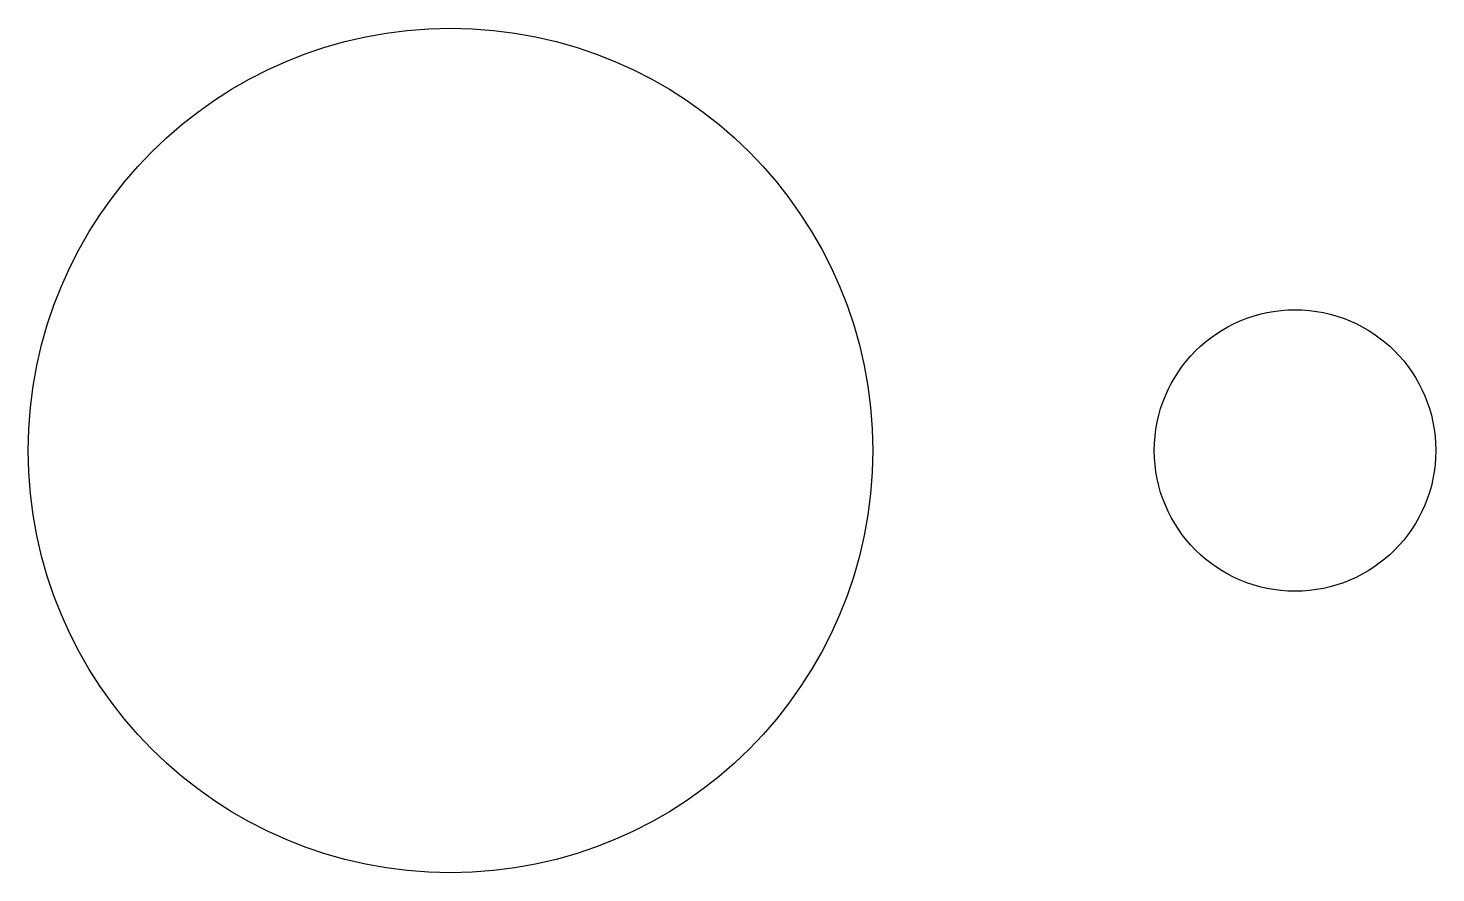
# Model space of a CAD drawing. Header units: metres. Extents: x 1500 to 6500, y 1500 to 4500.
import ezdxf

# ---------------------------------------------------------------- set-up
doc = ezdxf.new("R2010")
doc.units = ezdxf.units.M

msp = doc.modelspace()

# ---------------------------------------------------------------- linework, layer by layer
for centre, radius in [((3000, 3000), 1500), ((6000, 3000), 500)]:
    msp.add_circle(centre, radius)

doc.saveas('drawing.dxf')
